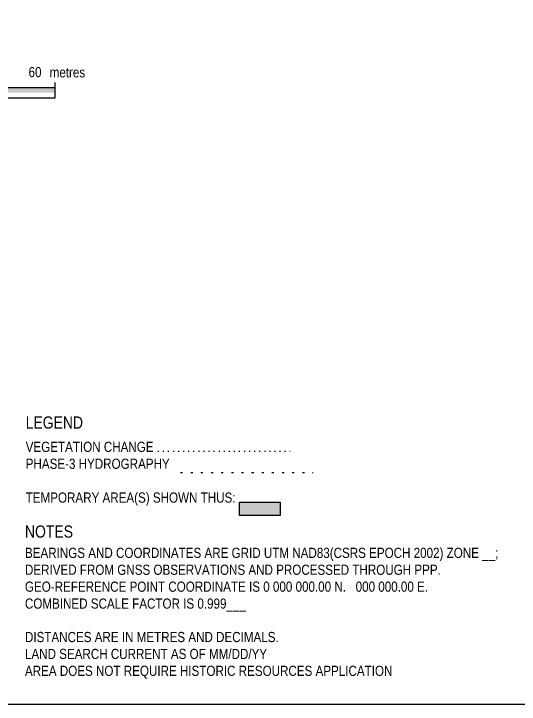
# Paper-space layout 'RTF' of a CAD drawing. Extents: x -1578 to 581, y 336 to 1733.
# Drawn here: x -931 to -433, y 370 to 1051 of the extents above; entities that cross this region are included whole.
import ezdxf
from ezdxf.enums import TextEntityAlignment as Align

# ---------------------------------------------------------------- set-up
doc = ezdxf.new("R2010")
doc.units = 0
doc.header["$LTSCALE"] = 5
doc.linetypes.add('foc-TOPO', pattern=[1, 0.2, -0.8])
doc.linetypes.add('foc-WHEELTRACKS', pattern=[2, 0.4, -1.6])
for name, color, linetype in [('CG-BORDER', 2, 'Continuous'), ('CG-NOTES', 7, 'Continuous'), ('L-2', 7, 'Continuous'), ('L-3', 7, 'Continuous'), ('P-TEMP-H', 41, 'Continuous'), ('P-TEMP_WORKSPACE', 46, 'Continuous'), ('S-2', 2, 'Continuous'), ('T-VEGETATION-CHANGE', 104, 'foc-TOPO'), ('T-WATER-P3', 160, 'foc-WHEELTRACKS')]:
    doc.layers.add(name, color=color, linetype=linetype)
doc.styles.add('80', font='ARIALN.TTF', dxfattribs={"height": 10})
doc.styles.add('80L', font='ARIALN.TTF', dxfattribs={"height": 10})

# ---------------------------------------------------------------- blocks, each defined once
blk = doc.blocks.new('*U378')
at = {"color": 0}
for p, q in [((-150.0000000000342, 0), (-150.0000000000342, 15.00000000000273)), ((-100.0000000000232, 10.00000000000182), (-100.0000000000232, 15.00000000000273)), ((-50.00000000001134, 10.00000000000182), (-50.00000000001134, 15.00000000000273)), ((50.00000000001134, 10.00000000000182), (50.00000000001134, 15.00000000000273)), ((150.2392182250246, -2.274e-13), (150.2392182250246, 15.0000000000025)), ((-150.0000000000342, 10.00000000000182), (150.2392182250246, 10.00000000000159)), ((-150.0000000000342, 0), (150.2392182250246, -2.274e-13))]:
    blk.add_line(p, q, dxfattribs=at)
for points in [[(-140.0000000000342, 10.00000000000091), (-130.0000000000232, 10.00000000000091), (-140.0000000000342, 5), (-130.0000000000232, 5)], [(-120.0000000000342, 10.00000000000091), (-110.0000000000233, 10.00000000000091), (-120.0000000000342, 5), (-110.0000000000233, 5)], [(-100.0000000000232, 10.00000000000182), (-50.00000000001134, 10.00000000000182), (-100.0000000000232, 5.000000000000909), (-50.00000000001134, 5.000000000000909)], [(50.00000000001134, 10.00000000000182), (150.2392182250246, 10.00000000000159), (50.00000000001134, 5.000000000000909), (150.2392182250246, 5.000000000000682)], [(-150.0000000000342, 5.000000000000909), (-140.0000000000233, 5.000000000000909), (-150.0000000000342, 0), (-140.0000000000233, 0)], [(-130.0000000000342, 5.000000000000909), (-120.0000000000233, 5.000000000000909), (-130.0000000000342, 0), (-120.0000000000233, 0)], [(-110.0000000000342, 5.000000000000909), (-100.0000000000232, 5.000000000000909), (-110.0000000000342, 0), (-100.0000000000232, 0)], [(-50.00000000001134, 5.000000000000909), (50.00000000001134, 5.000000000000909), (-50.00000000001134, 0), (50.00000000001134, 0)]]:
    blk.add_solid(points, dxfattribs=at)
at = {"color": 0, "style": '80'}
blk.add_text('metres', height=10.00000000000227, dxfattribs=at).set_placement((162.2392182250246, 20.0000000000025), align=Align.CENTER)
for s, insert, char_height, attachment_point in [('0', (-150.0000000000342, 30.21145975443656), 10, 2), ('10', (-100.0000000000232, 30.21145975443656), 10, 2), ('20', (-50.00000000001134, 30.21145975443656), 10, 2), ('40', (50.00000000001134, 30.21145975443656), 10, 2), ('60', (136.6959500629242, 30.21828103683765), 10, 3), ('SCALE 1:1,000', (0.1196091124951968, -5.000000000000114), 10.00000000000227, 2)]:
    blk.add_mtext(s, dxfattribs=dict(at, insert=insert, char_height=char_height, attachment_point=attachment_point))
blk = doc.blocks.new('*U605')
at = {"layer": 'L-3', "color": 14, "style": '80L'}
blk.add_text('NOTES', height=12, dxfattribs=at).set_placement((-0.7189908899789828, -8.794674141555689))
at = {"layer": 'L-3', "insert": (-0.7189908899789828, -18.7946741415557), "char_height": 10, "width": 489.5352579618036, "attachment_point": 1, "style": '80L'}
blk.add_mtext('BEARINGS AND COORDINATES ARE GRID UTM NAD83(CSRS EPOCH 2002) ZONE __;\\PDERIVED FROM GNSS OBSERVATIONS AND PROCESSED THROUGH PPP. {\\H1.4444x; }\\PGEO-REFERENCE POINT COORDINATE IS 0 000 000.00 N.   000 000.00 E.{\\H1.2963x; }\\PCOMBINED SCALE FACTOR IS 0.999___{\\H1.3456x; }', dxfattribs=at)
blk = doc.blocks.new('*U379')
at = {"layer": 'S-2'}
blk.add_lwpolyline([(-2124.250000000487, 34.00000636901611), (-34.74999851261964, 34.00000424553909), (-34.74999851261964, 1362.999993630984), (-2124.250000000487, 1362.999995754461)], close=True, dxfattribs=at)
at = {"style": '80', "flags": 1}
blk.add_attdef('PAGEID', (-1027.249999255618, 51.50000106173806), '', height=10, rotation=90, dxfattribs=at)

psp = doc.layouts.new('RTF')

# ---------------------------------------------------------------- hatches: boundary and pattern name
at = {"layer": 'P-TEMP-H'}
psp.add_hatch(color=256, dxfattribs=at).paths.add_polyline_path([(-708.6873864034528, 569.0976178214364), (-668.4661469149755, 569.0976178214364), (-668.4661469149755, 555.8836677991768), (-708.6873864034528, 555.8836677991768)])

# ---------------------------------------------------------------- linework, layer by layer
at = {"layer": 'P-TEMP_WORKSPACE'}
psp.add_lwpolyline([(-708.6873864034528, 569.0976178214364), (-668.4661469149755, 569.0976178214364), (-668.4661469149755, 555.8836677991768), (-708.6873864034528, 555.8836677991768)], close=True, dxfattribs=at)
at = {"layer": 'T-VEGETATION-CHANGE', "flags": 128}
psp.add_lwpolyline([(-789.0529337162275, 619.3517257622498), (-658.5494624302096, 619.3517257622498)], dxfattribs=at)
at = {"layer": 'T-WATER-P3', "flags": 128}
psp.add_lwpolyline([(-766.5628939076391, 598.2147462626481), (-636.0594226216213, 598.2147462626481)], dxfattribs=at)

# ---------------------------------------------------------------- block references
psp.add_blockref('*U605', (-919.2379609158629, 542.8192252281823))
at = {"layer": 'CG-BORDER'}
psp.add_blockref('*U379', (580.9699006181418, 335.7780698818178), dxfattribs=at)
at = {"layer": 'L-2'}
psp.add_blockref('*U378', (-1040.359891177075, 967.8962179252461), dxfattribs=at)

# ---------------------------------------------------------------- texts
at = {"layer": 'CG-NOTES', "char_height": 10, "attachment_point": 1, "style": '80'}
for s, insert, width in [('{\\H1.2x;\\C14;LEGEND\\fArial Narrow|b1|i0|c0|p34;\\C256;\\P\\fArial Narrow|b0|i0|c0|p34;\\H0.25x; \\P\\H3.3333x;VEGETATION CHANGE\\PPHASE-3 }HYDROGRAPHY\\P\\PTEMPORARY AREA(S) SHOWN THUS:', (-919.2379609158629, 653.5634097627043), 205.9390177353342), ('DISTANCES ARE IN METRES AND DECIMALS.\\PLAND SEARCH CURRENT AS OF MM/DD/YY{\\H1.2755x; }\\PAREA DOES NOT REQUIRE HISTORIC RESOURCES APPLICATION{\\H1.1837x; }', (-919.956951805842, 441.0245510866266), 361.293724420191)]:
    psp.add_mtext(s, dxfattribs=dict(at, insert=insert, width=width))

doc.saveas('drawing.dxf')
